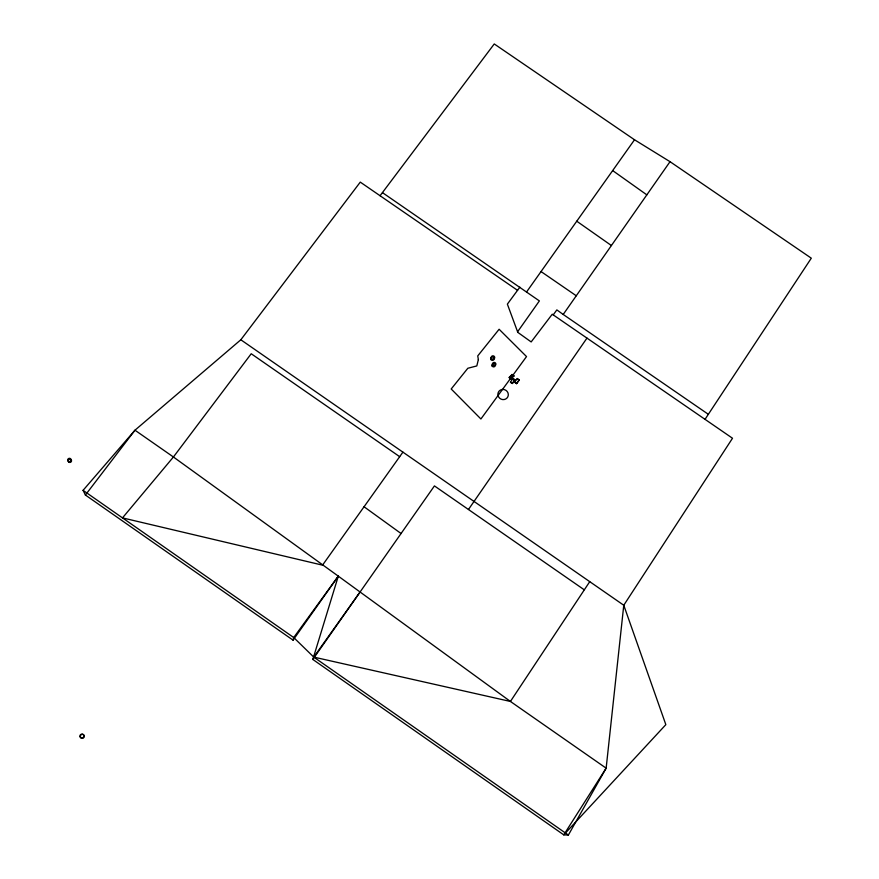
<?xml version="1.0" encoding="UTF-8"?>
<svg xmlns="http://www.w3.org/2000/svg" width="879" height="879" viewBox="0 0 879 879"><rect width="100%" height="100%" fill="white"/><g stroke="black" fill="none" stroke-linecap="round" stroke-linejoin="round"><path stroke-width="1.32" d="M293.059 640.154L293.718 637.539L338.305 576.152L510.424 701.453L606.147 768.169L568.372 835.05L563.769 834.863L312.814 659.437L338.305 576.152L173.416 456.992L134.97 430.205L83.076 490.339L85.406 495.031L293.059 640.154L338.305 576.152M513.885 375.959L510.776 379.354L509.38 377.256L512.094 374.487L513.885 375.959L512.094 374.487M510.776 379.354L509.38 377.256M510.479 382.222L512.391 383.486L510.479 382.222L512.875 378.388L514.874 379.706L512.391 383.486M512.875 378.388L514.611 380.146M514.731 382.255L516.632 383.607L514.731 382.255L517.237 378.53L519.225 379.937L516.632 383.607M517.237 378.53L518.951 380.376M705.024 419.338L811.306 258.184L670.029 161.681L634.517 139.772L494.251 43.95L380.069 195.731M589.743 581.656L510.424 701.453L313.759 657.096L293.718 637.539L83.076 490.339M512.655 383.057L514.874 379.706M468.452 509.501L586.974 338.107M312.814 659.437L434.435 485.911L584.172 589.743M708.441 414.372L563.208 314.462L670.029 161.681M517.588 331.79L539.376 300.915L382.486 192.644M526.664 291.828L634.517 139.772M85.406 495.031L134.97 430.205L240.824 339.777L623.771 605.246L665.842 724.648L563.769 834.863L606.147 768.169L623.771 605.246L732.504 438.247L552.254 314.221L531.169 341.931L517.797 332.361L507.37 304.134L519.874 287.158M402.912 452.136L322.527 565.153L122.5 517.885L173.416 456.992L251.218 353.743L399.681 456.684M359.896 592.259L313.759 657.096L568.372 835.05M516.896 383.167L519.225 379.937M553.221 314.88L556.846 309.913L563.208 314.462M240.824 339.777L360.28 182.118L517.588 290.367M509.117 377.695L511.831 374.926M576.756 221.211L611.399 245.527M541.035 271.556L576.272 295.773M612.663 170.581L646.834 194.852M364.06 506.765L401.066 533.52M81.813 734.437A2.022 1.934 -41.3 0 1 84.307 736.053A2.022 1.934 -41.3 0 1 82.165 738.283A2.022 1.934 -41.3 0 1 80.418 735.888M80.615 735.404A2.022 1.934 -41.3 0 1 81.34 734.646M478.363 359.577L476.814 365.928L467.826 368.268L451.191 388.99L480.901 418.986L526.521 356.577L499.118 329.262L477.736 355.918L478.363 359.577M503.085 389.419L501.733 389.54A5.263 5.043 30.6 0 0 497.899 394.341L498.085 395.66A5.263 5.043 30.6 0 0 504.03 399.56A5.263 5.043 30.6 0 0 508.293 394.231A5.263 5.043 30.6 0 0 503.085 389.419M492.108 366.016A1.703 1.626 28.3 0 0 495.031 366.114A1.703 1.626 28.3 0 0 493.558 363.598A1.703 1.626 28.3 0 0 492.108 366.016M492.745 364.84A1.714 1.637 28.3 0 0 495.679 364.939A1.714 1.637 28.3 0 0 494.196 362.412A1.714 1.637 28.3 0 0 492.745 364.84M68.98 462.255A1.714 1.626 -14.5 0 0 71.54 460.772A1.714 1.626 -14.5 0 0 68.98 459.42A1.714 1.626 -14.5 0 0 68.98 462.255M68.551 461.387A1.714 1.637 -14.5 0 0 71.122 459.904A1.714 1.637 -14.5 0 0 68.551 458.552A1.714 1.637 -14.5 0 0 68.551 461.387M490.768 359.335A1.758 1.681 28 0 0 493.767 359.731A1.758 1.681 28 0 0 492.515 357.017A1.758 1.681 28 0 0 490.768 359.335M491.394 358.138A1.758 1.681 28 0 0 494.405 358.544A1.758 1.681 28 0 0 493.152 355.819A1.758 1.681 28 0 0 491.394 358.138M81.879 738.041A2.022 1.934 -41.2 0 0 83.593 735.009A2.022 1.934 -41.2 0 0 80.154 735.163A2.022 1.934 -41.2 0 0 81.879 738.041"/></g></svg>
